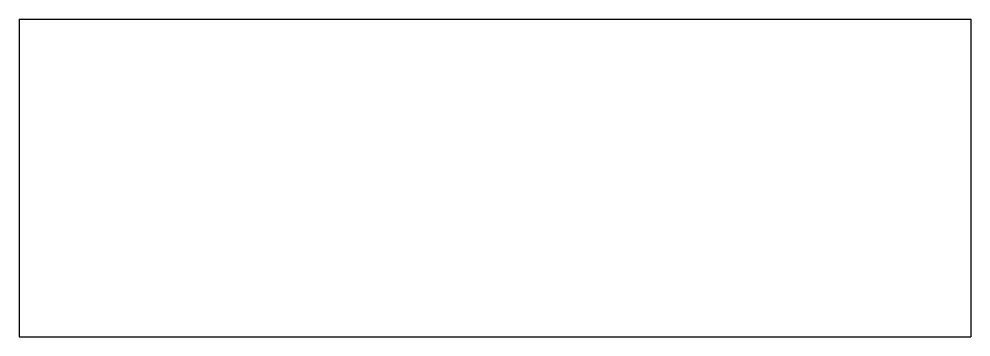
# Model space of a CAD drawing. Header units: inches. Extents: x 253.95 to 259.93, y 0 to 2.
import ezdxf

# ---------------------------------------------------------------- set-up
doc = ezdxf.new("R2010")
doc.units = ezdxf.units.IN
doc.header["$MEASUREMENT"] = 0

msp = doc.modelspace()

# ---------------------------------------------------------------- linework, layer by layer
at = {"color": 7, "linetype": 'Continuous', "lineweight": 25}
for p, q in [((253.95, 2), (253.95, 0)), ((253.95, 2), (259.927, 2)), ((259.927, 2), (259.927, 0)), ((253.95, 0), (259.927, 0))]:
    msp.add_line(p, q, dxfattribs=at)

doc.saveas('drawing.dxf')
